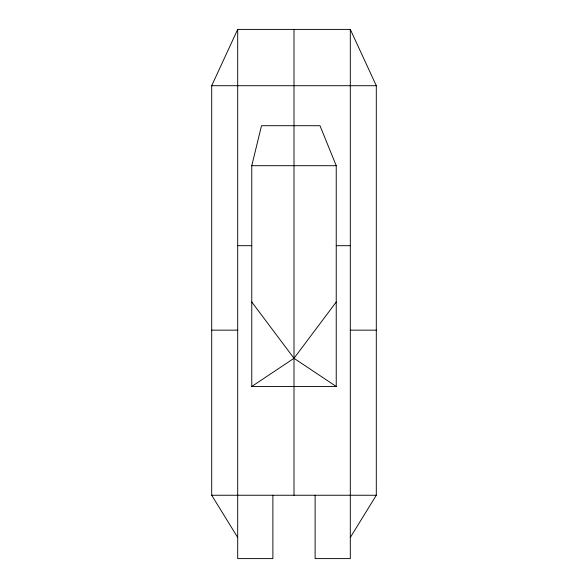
<?xml version="1.0" encoding="UTF-8"?>
<svg xmlns="http://www.w3.org/2000/svg" width="588" height="588" viewBox="0 0 588 588"><rect width="100%" height="100%" fill="white"/><g stroke="black" fill="none" stroke-linecap="round" stroke-linejoin="round"><path stroke-width="0.88" d="M251.767 165.698L261.513 125.707L319.99 125.707L336.233 165.698L336.233 386.47L251.767 386.47L251.767 165.698L336.233 165.698M237.692 537.483L211.702 495.25L211.702 85.708L237.692 29.4L350.308 29.4L376.298 85.708L376.298 495.25L350.308 537.483M336.233 302.004L294 358.312L251.767 386.47M211.702 85.708L376.298 85.708M237.692 245.688L251.767 245.688M336.233 245.688L350.308 245.688M211.702 330.155L237.692 330.155M350.308 330.155L376.298 330.155M211.702 495.25L376.298 495.25M336.233 386.47L294 358.312L251.767 302.004M350.308 29.4L350.308 558.6L315.117 558.6L315.117 495.25M294 29.4L294 495.25M272.883 495.25L272.883 558.6L237.692 558.6L237.692 29.4"/></g></svg>
